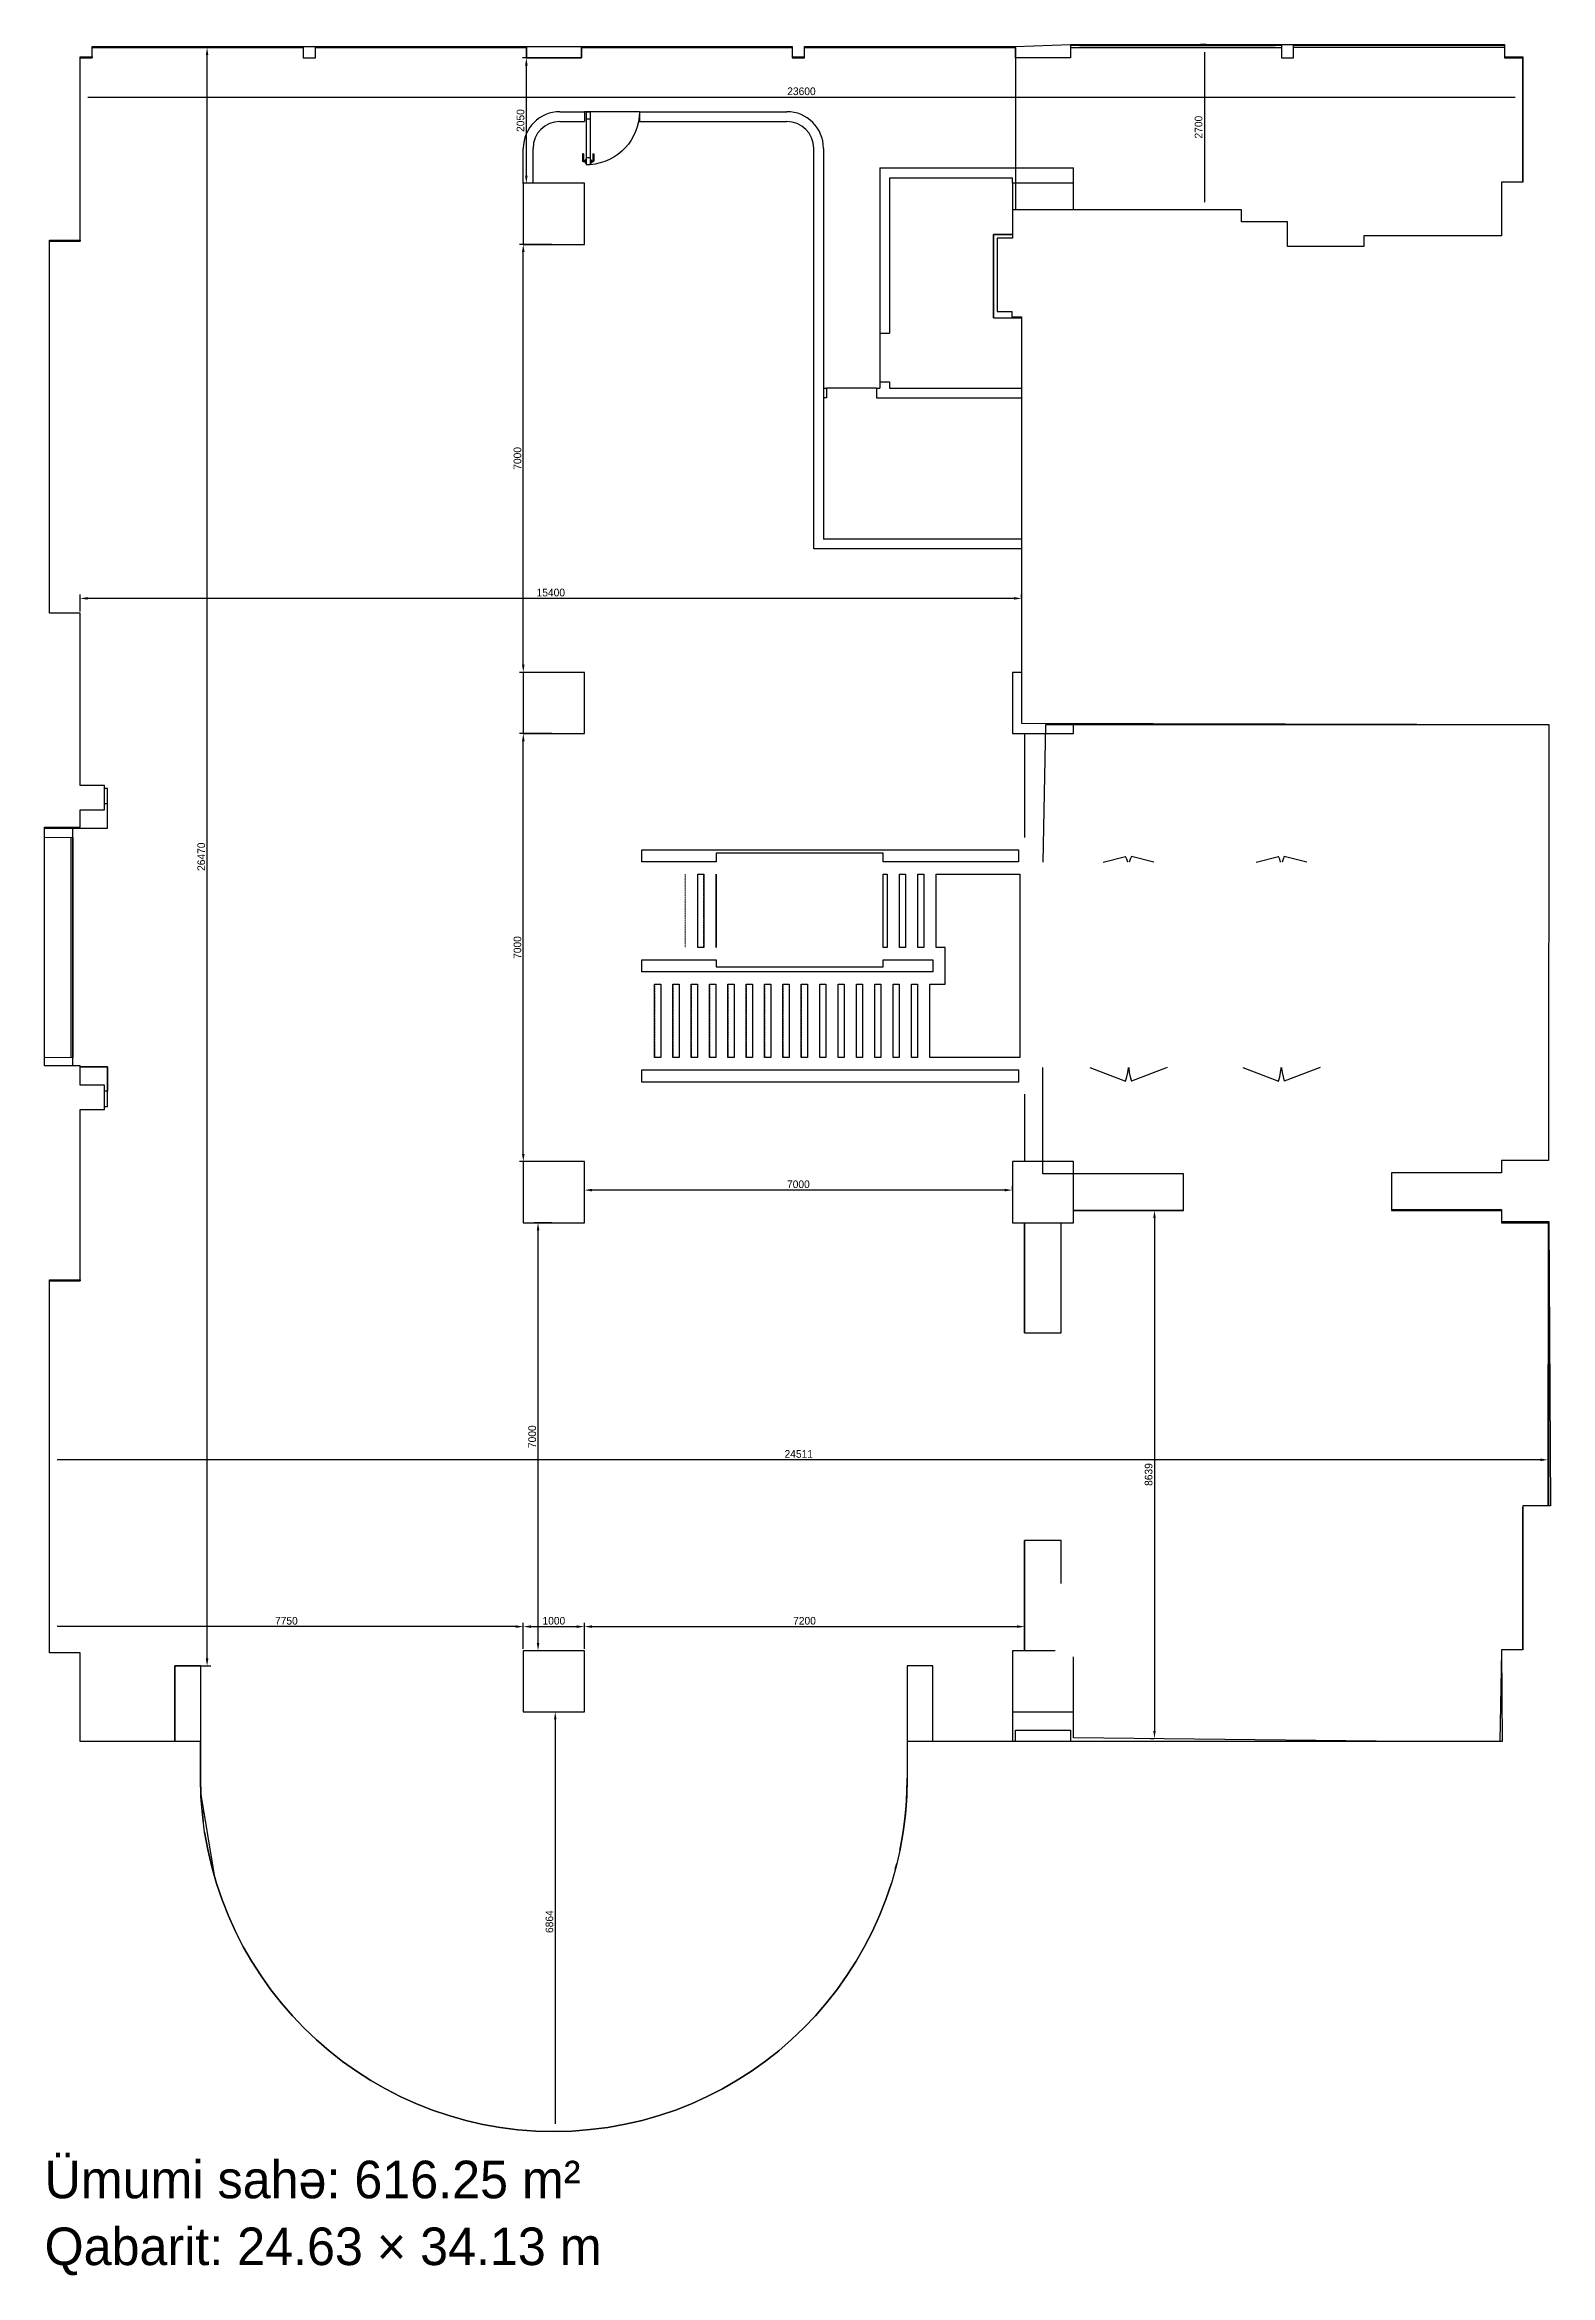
# Model space of a CAD drawing. Header units: millimetres. Extents: x 1343285 to 1367915, y 117144 to 153627.
import ezdxf

# ---------------------------------------------------------------- set-up
doc = ezdxf.new("R2010")
doc.units = ezdxf.units.MM
doc.linetypes.add('HIDDEN2', pattern=[4.7625, 3.175, -1.5875])
doc.layers.add('Beton', color=85, linetype='Continuous', lineweight=5)
for name, color, linetype in [('Divar-esas', 7, 'Continuous'), ('Divar-komek', 7, 'Continuous'), ('Kafel', 7, 'Continuous'), ('OFFICE_BOUNDARY', 3, 'Continuous'), ('Pencere', 7, 'Continuous'), ('Qapi', 7, 'Continuous'), ('sutun1', 7, 'Continuous')]:
    doc.layers.add(name, color=color, linetype=linetype)
doc.layers.add('obl. keramogranit', color=138, linetype='Continuous', lineweight=18, true_color=0x005252)

msp = doc.modelspace()

# ---------------------------------------------------------------- linework, layer by layer
at = {"color": 18, "lineweight": -3, "true_color": 0x000000}
for p, q in [((1344065, 153427), (1344065, 153597)), ((1344065, 153597), (1347515, 153597)), ((1347515, 153597), (1347715, 153597)), ((1347715, 153597), (1351165, 153597)), ((1351165, 153597), (1352065, 153597)), ((1352065, 153597), (1355515, 153597)), ((1355515, 153597), (1355515, 153427)), ((1355715, 153427), (1355715, 153597)), ((1355715, 153597), (1359165, 153597)), ((1359165, 153597), (1360065, 153627)), ((1360065, 153627), (1363515, 153627)), ((1363515, 153627), (1363715, 153627)), ((1363715, 153627), (1367165, 153627)), ((1367165, 153627), (1367165, 153427)), ((1343865, 150427), (1343865, 153427)), ((1343865, 153427), (1344065, 153427)), ((1355515, 153427), (1355715, 153427)), ((1367165, 153427), (1367465, 153427)), ((1367465, 153427), (1367465, 151377)), ((1367465, 151377), (1367115, 151377)), ((1367115, 151377), (1367115, 150497)), ((1360117, 150927), (1359115, 150927)), ((1359115, 150927), (1359115, 150537)), ((1362865, 150927), (1360117, 150927)), ((1362865, 150727), (1362865, 150927)), ((1363615, 150727), (1362865, 150727)), ((1363615, 150327), (1363615, 150727)), ((1343365, 144327), (1343365, 150427)), ((1343365, 150427), (1343865, 150427)), ((1364865, 150327), (1363615, 150327)), ((1367115, 150497), (1364865, 150497)), ((1364865, 150497), (1364865, 150327)), ((1359107, 149177), (1359265, 149177)), ((1359265, 149177), (1359265, 142527)), ((1343865, 144327), (1343365, 144327)), ((1359265, 142527), (1367890, 142507)), ((1367890, 142507), (1367882, 135377)), ((1343285, 136927), (1343285, 140827)), ((1343285, 140827), (1343865, 140827)), ((1343865, 140827), (1343865, 141110)), ((1343869, 136927), (1343285, 136927)), ((1343867, 136610), (1343869, 136927)), ((1343865, 133427), (1343865, 136210)), ((1367882, 135377), (1367115, 135377)), ((1367115, 135377), (1367115, 135177)), ((1367115, 135177), (1365315, 135177)), ((1365315, 135177), (1365315, 134577)), ((1365315, 134577), (1367115, 134577)), ((1367115, 134577), (1367115, 134377)), ((1367115, 134377), (1367888, 134377)), ((1367888, 134377), (1367915, 129727)), ((1343365, 127327), (1343365, 133427)), ((1343365, 133427), (1343865, 133427)), ((1367915, 129727), (1367465, 129727)), ((1367465, 129727), (1367465, 127377)), ((1343865, 127327), (1343365, 127327)), ((1343865, 125877), (1343865, 127327)), ((1367465, 127377), (1367115, 127377)), ((1367115, 127377), (1367126, 125877)), ((1345835, 125877), (1343865, 125877)), ((1345835, 125272), (1345835, 125877)), ((1357815, 125877), (1357395, 125877)), ((1357395, 125877), (1357395, 125277)), ((1367126, 125877), (1357815, 125877))]:
    msp.add_line(p, q, dxfattribs=at)
at = {"color": 0, "lineweight": -2}
for p, q in [((1362285, 153627), (1362193, 153627)), ((1367465, 152828), (1367465, 152705))]:
    msp.add_line(p, q, dxfattribs=at)
at = {"color": 0, "lineweight": -2, "transparency": 16777216}
for p, q in [((1345446, 153580), (1346006, 153580)), ((1345943, 127235), (1345943, 153455)), ((1351584, 153410), (1351103, 153410)), ((1351165, 151485), (1351165, 153285)), ((1362256, 153502), (1362256, 151052)), ((1343990, 152768), (1367340, 152768)), ((1351545, 151360), (1351103, 151360)), ((1351584, 150360), (1351053, 150360)), ((1351115, 143485), (1351115, 150235)), ((1343865, 144358), (1343865, 144632)), ((1359140, 144570), (1343990, 144570)), ((1359265, 144583), (1359265, 144632)), ((1351584, 143360), (1351053, 143360)), ((1351584, 142360), (1351053, 142360)), ((1351115, 135485), (1351115, 142235)), ((1351584, 135360), (1351053, 135360)), ((1352115, 134892), (1352115, 134956)), ((1358990, 134893), (1352240, 134893)), ((1359115, 134892), (1359115, 134956)), ((1351584, 134360), (1351294, 134360)), ((1361524, 134560), (1361377, 134560)), ((1361439, 134435), (1361439, 126046)), ((1351357, 127485), (1351357, 134235)), ((1367876, 130624), (1367876, 130419)), ((1367751, 130482), (1343490, 130482)), ((1350990, 127754), (1343490, 127754)), ((1351115, 127392), (1351115, 127817)), ((1351115, 127392), (1351115, 127817)), ((1351240, 127754), (1351990, 127754)), ((1352115, 127392), (1352115, 127817)), ((1352115, 127392), (1352115, 127817)), ((1352240, 127754), (1359190, 127754)), ((1359315, 127392), (1359315, 127817)), ((1351584, 127360), (1351294, 127360)), ((1345446, 127110), (1346006, 127110)), ((1351638, 126235), (1351638, 119622)), ((1351646, 126360), (1351700, 126360)), ((1361431, 125921), (1361377, 125921))]:
    msp.add_line(p, q, dxfattribs=at)
for points in [[(1345835, 125272), (1345843, 124975)], [(1357388, 124979), (1357395, 125277)], [(1357366, 124686), (1357388, 124979)], [(1357329, 124397), (1357366, 124686)], [(1345903, 124392), (1345954, 124108)], [(1345954, 124108), (1346018, 123828)], [(1357278, 124112), (1357329, 124397)], [(1346018, 123828), (1346096, 123554)], [(1346096, 123554), (1346187, 123286)], [(1357045, 123290), (1357136, 123558)], [(1346187, 123286), (1346291, 123023)], [(1346291, 123023), (1346407, 122767)], [(1356826, 122772), (1356941, 123028)], [(1356941, 123028), (1357045, 123290)], [(1346407, 122767), (1346535, 122518)], [(1356698, 122522), (1356826, 122772)], [(1346535, 122518), (1346674, 122276)], [(1346674, 122276), (1346825, 122042)], [(1356409, 122046), (1356559, 122280)], [(1356559, 122280), (1356698, 122522)], [(1346825, 122042), (1346986, 121816)], [(1356248, 121819), (1356409, 122046)], [(1346986, 121816), (1347158, 121597)], [(1347158, 121597), (1347339, 121388)], [(1355895, 121391), (1356076, 121601)], [(1356076, 121601), (1356248, 121819)], [(1347339, 121388), (1347531, 121187)], [(1347531, 121187), (1347732, 120996)], [(1355503, 120999), (1355703, 121191)], [(1355703, 121191), (1355895, 121391)], [(1347732, 120996), (1347941, 120815)], [(1347941, 120815), (1348160, 120643)], [(1355075, 120646), (1355293, 120817)], [(1355293, 120817), (1355503, 120999)], [(1348160, 120643), (1348386, 120482)], [(1348386, 120482), (1348621, 120332)], [(1354614, 120334), (1354848, 120485)], [(1354848, 120485), (1355075, 120646)], [(1348621, 120332), (1348863, 120193)], [(1348863, 120193), (1349112, 120065)], [(1349112, 120065), (1349368, 119950)], [(1353867, 119952), (1354123, 120067)], [(1354123, 120067), (1354372, 120195)], [(1354372, 120195), (1354614, 120334)], [(1349368, 119950), (1349631, 119847), (1349899, 119756)], [(1349899, 119756), (1350173, 119678)], [(1350173, 119678), (1350453, 119614)], [(1352782, 119615), (1353062, 119679)], [(1353062, 119679), (1353336, 119757)], [(1353336, 119757), (1353604, 119848)], [(1353604, 119848), (1353867, 119952)], [(1350453, 119614), (1350738, 119563)], [(1350738, 119563), (1351027, 119526)], [(1351027, 119526), (1351320, 119504)], [(1351320, 119504), (1351618, 119497)], [(1351618, 119497), (1351915, 119504)], [(1351915, 119504), (1352208, 119527)], [(1352208, 119527), (1352498, 119564)], [(1352498, 119564), (1352782, 119615)]]:
    msp.add_lwpolyline(points)
at = {"color": 0, "transparency": 16777216}
for points in [[(1345922, 153455), (1345964, 153455), (1345943, 153580)], [(1351144, 153285), (1351186, 153285), (1351165, 153410)], [(1351144, 151485), (1351186, 151485), (1351165, 151360)], [(1351094, 150235), (1351136, 150235), (1351115, 150360)], [(1343990, 144591), (1343990, 144549), (1343865, 144570)], [(1359140, 144591), (1359140, 144549), (1359265, 144570)], [(1351094, 143485), (1351136, 143485), (1351115, 143360)], [(1351094, 142235), (1351136, 142235), (1351115, 142360)], [(1351094, 135485), (1351136, 135485), (1351115, 135360)], [(1352240, 134914), (1352240, 134872), (1352115, 134893)], [(1358990, 134914), (1358990, 134872), (1359115, 134893)], [(1351336, 134235), (1351377, 134235), (1351357, 134360)], [(1361419, 134435), (1361460, 134435), (1361439, 134560)], [(1367751, 130503), (1367751, 130461), (1367876, 130482)], [(1350990, 127775), (1350990, 127733), (1351115, 127754)], [(1351240, 127775), (1351240, 127733), (1351115, 127754)], [(1351990, 127775), (1351990, 127733), (1352115, 127754)], [(1352240, 127775), (1352240, 127733), (1352115, 127754)], [(1359190, 127775), (1359190, 127733), (1359315, 127754)], [(1351336, 127485), (1351377, 127485), (1351357, 127360)], [(1345922, 127235), (1345964, 127235), (1345943, 127110)], [(1351617, 126235), (1351659, 126235), (1351638, 126360)], [(1361419, 126046), (1361460, 126046), (1361439, 125921)]]:
    msp.add_solid(points, dxfattribs=at)
at = {"layer": 'Beton', "linetype": 'HIDDEN2'}
for p, q in [((1353765, 138860), (1353765, 140060)), ((1354065, 138860), (1354065, 140060)), ((1357065, 138860), (1357065, 140060)), ((1357365, 138860), (1357365, 140060)), ((1357665, 138860), (1357665, 140060)), ((1353265, 138260), (1353265, 137060)), ((1353565, 138260), (1353565, 137060)), ((1353865, 138260), (1353865, 137060)), ((1354165, 138260), (1354165, 137060)), ((1354465, 138260), (1354465, 137060)), ((1354765, 138260), (1354765, 137060)), ((1355065, 138260), (1355065, 137060)), ((1355365, 138260), (1355365, 137060)), ((1355665, 138260), (1355665, 137060)), ((1355965, 138260), (1355965, 137060)), ((1356265, 138260), (1356265, 137060)), ((1356565, 138260), (1356565, 137060)), ((1356865, 138260), (1356865, 137060)), ((1357165, 138260), (1357165, 137060)), ((1357465, 138260), (1357465, 137060)), ((1357765, 138260), (1357765, 137060))]:
    msp.add_line(p, q, dxfattribs=at)
at = {"layer": 'Divar-esas'}
for p, q in [((1351715, 152530), (1352115, 152530)), ((1353015, 152530), (1355425, 152530)), ((1351115, 151360), (1351115, 151930)), ((1356025, 151930), (1356025, 145540)), ((1356945, 151610), (1360115, 151610)), ((1357105, 151450), (1359115, 151450)), ((1359115, 151360), (1359115, 151450)), ((1360115, 151360), (1360115, 151610)), ((1358805, 149160), (1358805, 150520)), ((1358805, 150520), (1359115, 150520)), ((1358805, 149160), (1359265, 149160)), ((1359265, 145380), (1355865, 145380)), ((1359265, 145540), (1356025, 145540))]:
    msp.add_line(p, q, dxfattribs=at)
for points in [[(1352115, 152530), (1352115, 152370)], [(1353015, 152530), (1353015, 152370)], [(1351715, 152370), (1352115, 152370)], [(1353015, 152370), (1355425, 152370)], [(1351275, 151360), (1351275, 151930)], [(1355865, 145380), (1355865, 151930)], [(1356945, 151610), (1356945, 151450)], [(1356945, 151450), (1356945, 148910)], [(1357105, 151450), (1357105, 148910)], [(1356945, 148910), (1357105, 148910)], [(1356025, 148010), (1356075, 148010), (1356075, 147850), (1356025, 147850)], [(1356895, 148010), (1356945, 148010)], [(1356895, 148010), (1356895, 147850)], [(1356895, 147850), (1359265, 147850)], [(1356945, 148110), (1356945, 148010)], [(1356945, 148110), (1357105, 148110)], [(1357105, 148110), (1357105, 148010)], [(1357105, 148010), (1359265, 148010)]]:
    msp.add_lwpolyline(points, dxfattribs=at)
for centre, radius, start, end in [((1351715, 151930), 600, 90, 180), ((1355425, 151930), 600, 0, 90), ((1351715, 151930), 440, 90, 180), ((1355425, 151930), 440, 0, 90)]:
    msp.add_arc(centre, radius, start, end, dxfattribs=at)
at = {"layer": 'Divar-komek'}
for p, q in [((1359265, 144160), (1359265, 143560)), ((1367890, 129727), (1367890, 134074))]:
    msp.add_line(p, q, dxfattribs=at)
at = {"layer": 'Kafel', "linetype": 'ByBlock'}
for p, q in [((1353015, 152530), (1352115, 152530)), ((1356945, 148930), (1356945, 148110)), ((1356895, 148010), (1356075, 148010))]:
    msp.add_line(p, q, dxfattribs=at)
at = {"layer": 'obl. keramogranit'}
for p, q in [((1360215, 153610), (1360065, 153610)), ((1360215, 153610), (1360215, 153627)), ((1363415, 153610), (1363415, 153627)), ((1363515, 153610), (1363415, 153610)), ((1363715, 153610), (1363815, 153610)), ((1363815, 153610), (1363815, 153627)), ((1367015, 153610), (1367015, 153627)), ((1367165, 153610), (1367015, 153610)), ((1343285, 140660), (1343745, 140660)), ((1343745, 140660), (1343745, 140810)), ((1343285, 137060), (1343745, 137060)), ((1343745, 137060), (1343745, 136927))]:
    msp.add_line(p, q, dxfattribs=at)
at = {"layer": 'OFFICE_BOUNDARY'}
for points in [[(1364865, 150497), (1364865, 150327), (1363615, 150327), (1363615, 150727), (1362865, 150727), (1362865, 150927), (1360117, 150927), (1359115, 150927), (1359115, 150537), (1359115, 150460), (1358865, 150460), (1358865, 149260), (1359107, 149260), (1359107, 149177), (1359265, 149177), (1359265, 142527), (1367890, 142507), (1367882, 135377), (1367115, 135377), (1367115, 135177), (1365315, 135177), (1365315, 134577), (1367115, 134577), (1367115, 134377), (1367888, 134377), (1367915, 129727), (1367465, 129727), (1367465, 127377), (1367115, 127377), (1367126, 125877), (1357815, 125877), (1357395, 125877), (1357395, 125277), (1357388, 124979), (1357366, 124686), (1357329, 124397), (1357278, 124112), (1357213, 123833), (1357136, 123558), (1357045, 123290), (1356941, 123028), (1356826, 122772), (1356698, 122522), (1356559, 122280), (1356409, 122046), (1356248, 121819), (1356076, 121601), (1355895, 121391), (1355703, 121191), (1355503, 120999), (1355293, 120817), (1355075, 120646), (1354848, 120485), (1354614, 120334), (1354372, 120195), (1354123, 120067), (1353867, 119952), (1353604, 119848), (1353336, 119757), (1353062, 119679), (1352782, 119615), (1352498, 119564), (1352208, 119527), (1351915, 119504), (1351618, 119497), (1351320, 119504), (1351027, 119526), (1350738, 119563), (1350453, 119614), (1350173, 119678), (1349899, 119756), (1349631, 119847), (1349368, 119950), (1349112, 120065), (1348863, 120193), (1348621, 120332), (1348386, 120482), (1348160, 120643), (1347941, 120815), (1347732, 120996), (1347531, 121187), (1347339, 121388), (1347158, 121597), (1346986, 121816), (1346825, 122042), (1346674, 122276), (1346535, 122518), (1346407, 122767), (1346291, 123023), (1346187, 123286), (1346096, 123554), (1346018, 123828), (1345954, 124108), (1345903, 124392), (1345866, 124681), (1345843, 124975), (1345835, 125272), (1345835, 125877), (1343865, 125877), (1343865, 127327), (1343365, 127327), (1343365, 133427), (1343865, 133427), (1343865, 136210), (1344265, 136210), (1344265, 136610), (1343867, 136610), (1343869, 136927), (1343285, 136927), (1343285, 140827), (1343865, 140827), (1343865, 141110), (1344265, 141110), (1344265, 141510), (1343865, 141510), (1343865, 144327), (1343365, 144327), (1343365, 150427), (1343865, 150427), (1343865, 153427), (1344065, 153427), (1344065, 153597), (1347515, 153597), (1347515, 153597), (1347715, 153597), (1347715, 153597), (1351165, 153597), (1352065, 153597), (1355515, 153597), (1355515, 153427), (1355715, 153427), (1355715, 153597), (1359165, 153597), (1360065, 153627), (1363515, 153627), (1363515, 153627), (1363715, 153627), (1363715, 153627), (1367165, 153627), (1367165, 153427), (1367465, 153427), (1367465, 151377), (1367115, 151377), (1367115, 150497), (1364865, 150497)], [(1357000, 140260), (1357000, 140402), (1356897, 140402), (1354373, 140402), (1354271, 140402), (1354271, 140260), (1354268, 140260), (1354068, 140260), (1353968, 140260), (1353768, 140260), (1353055, 140260), (1353055, 140460), (1359215, 140460), (1359215, 140260), (1357868, 140260), (1357668, 140260), (1357568, 140260), (1357368, 140260), (1357268, 140260), (1357068, 140260), (1357000, 140260)], [(1353968, 138860), (1353968, 140060), (1354068, 140060), (1354068, 138860), (1353968, 138860)], [(1354268, 138860), (1354268, 140060), (1354271, 140060), (1354271, 138860), (1354268, 138860)], [(1357000, 138860), (1357000, 140060), (1357068, 140060), (1357068, 138860), (1357000, 138860)], [(1357268, 138860), (1357268, 140060), (1357368, 140060), (1357368, 138860), (1357268, 138860)], [(1357568, 138860), (1357568, 140060), (1357668, 140060), (1357668, 138860), (1357568, 138860)], [(1357868, 138860), (1357868, 140060), (1359215, 140060), (1359235, 140060), (1359235, 137060), (1359215, 137060), (1357763, 137060), (1357763, 138260), (1357815, 138260), (1358015, 138260), (1358015, 138460), (1358015, 138660), (1358015, 138860), (1357868, 138860)], [(1353863, 138460), (1353663, 138460), (1353563, 138460), (1353363, 138460), (1353263, 138460), (1353063, 138460), (1353055, 138460), (1353055, 138660), (1353768, 138660), (1353968, 138660), (1354068, 138660), (1354268, 138660), (1354271, 138660), (1354271, 138543), (1354373, 138543), (1356897, 138543), (1357000, 138543), (1357000, 138660), (1357068, 138660), (1357268, 138660), (1357368, 138660), (1357568, 138660), (1357668, 138660), (1357815, 138660), (1357815, 138460), (1357763, 138460), (1357563, 138460), (1357463, 138460), (1357263, 138460), (1357163, 138460), (1356963, 138460), (1356863, 138460), (1356663, 138460), (1356563, 138460), (1356363, 138460), (1356263, 138460), (1356063, 138460), (1355963, 138460), (1355763, 138460), (1355663, 138460), (1355463, 138460), (1355363, 138460), (1355163, 138460), (1355063, 138460), (1354863, 138460), (1354763, 138460), (1354563, 138460), (1354463, 138460), (1354263, 138460), (1354163, 138460), (1353963, 138460), (1353863, 138460)], [(1353263, 137060), (1353263, 138260), (1353363, 138260), (1353363, 137060), (1353263, 137060)], [(1353663, 137060), (1353563, 137060), (1353563, 138260), (1353663, 138260), (1353663, 137060)], [(1353963, 137060), (1353863, 137060), (1353863, 138260), (1353963, 138260), (1353963, 137060)], [(1354263, 137060), (1354163, 137060), (1354163, 138260), (1354263, 138260), (1354263, 137060)], [(1354563, 137060), (1354463, 137060), (1354463, 138260), (1354563, 138260), (1354563, 137060)], [(1354863, 137060), (1354763, 137060), (1354763, 138260), (1354863, 138260), (1354863, 137060)], [(1355063, 137060), (1355063, 138260), (1355163, 138260), (1355163, 137060), (1355063, 137060)], [(1355363, 137060), (1355363, 138260), (1355463, 138260), (1355463, 137060), (1355363, 137060)], [(1355663, 137060), (1355663, 138260), (1355763, 138260), (1355763, 137060), (1355663, 137060)], [(1356063, 137060), (1355963, 137060), (1355963, 138260), (1356063, 138260), (1356063, 137060)], [(1356363, 137060), (1356263, 137060), (1356263, 138260), (1356363, 138260), (1356363, 137060)], [(1356563, 137060), (1356563, 138260), (1356663, 138260), (1356663, 137060), (1356563, 137060)], [(1356863, 137060), (1356863, 138260), (1356963, 138260), (1356963, 137060), (1356863, 137060)], [(1357163, 137060), (1357163, 138260), (1357263, 138260), (1357263, 137060), (1357163, 137060)], [(1357563, 137060), (1357463, 137060), (1357463, 138260), (1357563, 138260), (1357563, 137060)], [(1357463, 136860), (1357563, 136860), (1357763, 136860), (1359215, 136860), (1359215, 136660), (1353055, 136660), (1353055, 136860), (1353063, 136860), (1353263, 136860), (1353363, 136860), (1353563, 136860), (1353663, 136860), (1353863, 136860), (1353963, 136860), (1354163, 136860), (1354263, 136860), (1354463, 136860), (1354563, 136860), (1354763, 136860), (1354863, 136860), (1355063, 136860), (1355163, 136860), (1355363, 136860), (1355463, 136860), (1355663, 136860), (1355763, 136860), (1355963, 136860), (1356063, 136860), (1356263, 136860), (1356363, 136860), (1356563, 136860), (1356663, 136860), (1356863, 136860), (1356963, 136860), (1357163, 136860), (1357263, 136860), (1357463, 136860)]]:
    msp.add_lwpolyline(points, close=True, dxfattribs=at)
at = {"layer": 'Pencere'}
for p, q in [((1360215, 153610), (1363415, 153610)), ((1367015, 153610), (1363815, 153610)), ((1344065, 153580), (1347515, 153580)), ((1351165, 153580), (1347715, 153580)), ((1352065, 153580), (1355515, 153580)), ((1359165, 153580), (1355715, 153580)), ((1360065, 153580), (1363515, 153580)), ((1367165, 153580), (1363715, 153580)), ((1343715, 140660), (1343715, 137060)), ((1343745, 140660), (1343745, 137060))]:
    msp.add_line(p, q, dxfattribs=at)
at = {"layer": 'Qapi'}
for p, q in [((1352146, 152530), (1352209, 152530)), ((1352146, 152530), (1352209, 152530)), ((1352146, 152530), (1352146, 151664)), ((1352209, 152530), (1352209, 151664)), ((1352146, 152415), (1352209, 152415)), ((1352146, 151779), (1352209, 151779)), ((1352146, 151664), (1352209, 151664)), ((1352146, 151664), (1352209, 151664)), ((1360602, 140257), (1360968, 140348)), ((1361429, 140257), (1361063, 140348)), ((1363102, 140257), (1363468, 140348)), ((1363929, 140257), (1363563, 140348)), ((1360382, 136897), (1360968, 136673)), ((1361649, 136897), (1361063, 136673)), ((1362882, 136897), (1363468, 136673)), ((1364149, 136897), (1363563, 136673))]:
    msp.add_line(p, q, dxfattribs=at)
at = {"layer": 'Qapi', "linetype": 'Continuous'}
for p, q in [((1352102, 151841), (1352084, 151841)), ((1352084, 151841), (1352084, 151726)), ((1352102, 151841), (1352102, 151726)), ((1352253, 151841), (1352253, 151726)), ((1352253, 151841), (1352271, 151841)), ((1352271, 151841), (1352271, 151726)), ((1352129, 151726), (1352102, 151726)), ((1352129, 151708), (1352102, 151708)), ((1352129, 151708), (1352102, 151708)), ((1352129, 151708), (1352102, 151708)), ((1352146, 151744), (1352129, 151744)), ((1352129, 151744), (1352129, 151690)), ((1352129, 151744), (1352129, 151690)), ((1352146, 151690), (1352129, 151690)), ((1352209, 151744), (1352226, 151744)), ((1352209, 151690), (1352226, 151690)), ((1352226, 151744), (1352226, 151690)), ((1352226, 151744), (1352226, 151690)), ((1352226, 151726), (1352253, 151726)), ((1352226, 151708), (1352253, 151708)), ((1352226, 151708), (1352253, 151708)), ((1352226, 151708), (1352253, 151708))]:
    msp.add_line(p, q, dxfattribs=at)
at = {"layer": 'Qapi'}
for points in [[(1361003, 140257), (1361003, 140257), (1360988, 140304), (1360968, 140348)], [(1361063, 140348), (1361042, 140304), (1361027, 140257), (1361027, 140257)], [(1363503, 140257), (1363503, 140257), (1363488, 140304), (1363468, 140348)], [(1363563, 140348), (1363542, 140304), (1363527, 140257), (1363527, 140257)], [(1360968, 136673), (1360988, 136743), (1361003, 136815), (1361012, 136887), (1361013, 136897)], [(1361018, 136897), (1361018, 136887), (1361027, 136815), (1361042, 136743), (1361063, 136673)], [(1363468, 136673), (1363488, 136743), (1363503, 136815), (1363512, 136887), (1363513, 136897)], [(1363518, 136897), (1363518, 136887), (1363527, 136815), (1363542, 136743), (1363563, 136673)]]:
    msp.add_lwpolyline(points, dxfattribs=at)
at = {"layer": 'Qapi', "extrusion": (0, 0, -1)}
msp.add_arc((-1352146, 152530), 869, -180, -94.1065, dxfattribs=at)
at = {"layer": 'Qapi', "linetype": 'Continuous', "extrusion": (0, 0, -1)}
for centre, start, end in [((-1352102, 151726), -90, 0), ((-1352253, 151726), -180, -90)]:
    msp.add_arc(centre, 17.8, start, end, dxfattribs=at)
at = {"layer": 'sutun1'}
for p, q in [((1347515, 153597), (1347515, 153410)), ((1347715, 153410), (1347715, 153597)), ((1351165, 153410), (1351165, 153597)), ((1352065, 153597), (1352065, 153410)), ((1355515, 153597), (1355515, 153410)), ((1359165, 153410), (1359165, 153597)), ((1360065, 153627), (1360065, 153410)), ((1363515, 153627), (1363515, 153410)), ((1363715, 153410), (1363715, 153627)), ((1367165, 153627), (1367165, 153410)), ((1344065, 153410), (1343865, 153410)), ((1344065, 153427), (1344065, 153410)), ((1347515, 153410), (1347715, 153410)), ((1352065, 153410), (1351165, 153410)), ((1355515, 153410), (1355715, 153410)), ((1355715, 153410), (1355715, 153427)), ((1360065, 153410), (1359165, 153410)), ((1363515, 153410), (1363715, 153410)), ((1367165, 153410), (1367465, 153410)), ((1367465, 151377), (1367465, 153410)), ((1360115, 151360), (1359115, 151360)), ((1359115, 151360), (1359115, 150513)), ((1360115, 150927), (1360115, 151360)), ((1367115, 151360), (1367115, 151360)), ((1367115, 151360), (1367115, 150497)), ((1343865, 150410), (1343365, 150410)), ((1343865, 150427), (1343865, 150410)), ((1359265, 149177), (1359265, 144160)), ((1359265, 144160), (1359265, 144160)), ((1359265, 143560), (1359265, 143560)), ((1359265, 143560), (1359265, 143360)), ((1359265, 143360), (1359115, 143360)), ((1359115, 143360), (1359115, 142360)), ((1359115, 142360), (1360115, 142360)), ((1360115, 142360), (1360115, 142525)), ((1361115, 142510), (1360115, 142510)), ((1361115, 142522), (1361115, 142510)), ((1362315, 142520), (1362315, 142510)), ((1362315, 142510), (1364865, 142510)), ((1364865, 142510), (1364865, 142514)), ((1344315, 141210), (1344265, 141210)), ((1344315, 140810), (1344315, 141210)), ((1343285, 140810), (1344315, 140810)), ((1343869, 136910), (1344315, 136910)), ((1344315, 136910), (1344315, 136510)), ((1344315, 136510), (1344265, 136510)), ((1367115, 135360), (1367115, 135360)), ((1367115, 135360), (1367115, 135177)), ((1361915, 135160), (1360115, 135160)), ((1361915, 135160), (1360115, 135160)), ((1365315, 135160), (1365315, 135160)), ((1365315, 135160), (1365315, 135160)), ((1359315, 132560), (1359315, 134360)), ((1359915, 132560), (1359915, 134360)), ((1361915, 134560), (1360115, 134560)), ((1361915, 134560), (1360115, 134560)), ((1367115, 134560), (1365315, 134560)), ((1367115, 134560), (1365315, 134560)), ((1367115, 134577), (1367115, 134360)), ((1367115, 134360), (1367889, 134360)), ((1343865, 133410), (1343365, 133410)), ((1343865, 133427), (1343865, 133410)), ((1359315, 132560), (1359915, 132560)), ((1367465, 127377), (1367465, 129710)), ((1367465, 129710), (1367465, 129710)), ((1359315, 127360), (1359315, 129160)), ((1359915, 129160), (1359315, 129160)), ((1359915, 128460), (1359915, 129160)), ((1359815, 127360), (1359115, 127360)), ((1359115, 127360), (1359115, 126360)), ((1367116, 127360), (1367115, 127360)), ((1367115, 127360), (1367115, 126360)), ((1345415, 125877), (1345415, 127110)), ((1345415, 127110), (1345835, 127110)), ((1345835, 127110), (1345835, 125877)), ((1357815, 127110), (1357395, 127110)), ((1357395, 127110), (1357395, 125270)), ((1357815, 125877), (1357815, 127110)), ((1360115, 126360), (1360115, 127260)), ((1359115, 126360), (1360115, 126360)), ((1367115, 126360), (1367123, 126360)), ((1359165, 126060), (1360065, 126060)), ((1359165, 125877), (1359165, 126060)), ((1360065, 126060), (1360065, 125877))]:
    msp.add_line(p, q, dxfattribs=at)
at = {"layer": 'sutun1', "color": 22}
for p, q in [((1343865, 153410), (1344065, 153410)), ((1344065, 153580), (1347515, 153580)), ((1344065, 153410), (1344065, 153427)), ((1347515, 153580), (1347515, 153410)), ((1347515, 153410), (1347715, 153410)), ((1347715, 153410), (1347715, 153580)), ((1347715, 153580), (1351165, 153580)), ((1351165, 153580), (1351165, 153410)), ((1351165, 153410), (1352065, 153410)), ((1352065, 153410), (1352065, 153580)), ((1352065, 153580), (1355515, 153580)), ((1355515, 153580), (1355515, 153410)), ((1355515, 153410), (1355715, 153410)), ((1355715, 153580), (1359165, 153580)), ((1355715, 153410), (1355715, 153427)), ((1359165, 153580), (1359165, 150927)), ((1343365, 150410), (1343865, 150410)), ((1343865, 150410), (1343865, 150427)), ((1359115, 150520), (1358805, 150520)), ((1358805, 150520), (1358805, 149160)), ((1358805, 149160), (1359265, 149160)), ((1359265, 149160), (1359265, 143360)), ((1359265, 143360), (1359115, 143360)), ((1359115, 143360), (1359115, 142360)), ((1359115, 142360), (1359315, 142360)), ((1359315, 142360), (1359315, 140660)), ((1359617, 140257), (1359661, 142510)), ((1359661, 142510), (1366356, 142510)), ((1367890, 142507), (1367882, 135377)), ((1344315, 141460), (1344265, 141460)), ((1344315, 140810), (1344315, 141460)), ((1343745, 136927), (1343745, 140810)), ((1343745, 140810), (1344315, 140810)), ((1344315, 136910), (1343869, 136910)), ((1344315, 136260), (1344315, 136910)), ((1359613, 135160), (1359615, 136897)), ((1359315, 136460), (1359315, 135360)), ((1344265, 136260), (1344315, 136260)), ((1359315, 135360), (1359115, 135360)), ((1359115, 135360), (1359115, 134360)), ((1359315, 135360), (1359315, 135360)), ((1367115, 135360), (1367115, 135360)), ((1367115, 135360), (1367115, 135177)), ((1361915, 135160), (1359613, 135160)), ((1359613, 135160), (1359613, 135160)), ((1361915, 134560), (1361915, 135160)), ((1365315, 135160), (1365315, 135160)), ((1365315, 135160), (1365315, 134560)), ((1359115, 134360), (1359315, 134360)), ((1359315, 134360), (1359315, 132560)), ((1359915, 132560), (1359915, 134360)), ((1359915, 134360), (1360115, 134360)), ((1360115, 134360), (1360115, 134560)), ((1360115, 134560), (1361915, 134560)), ((1365315, 134560), (1367115, 134560)), ((1367115, 134560), (1367115, 134360)), ((1367115, 134360), (1367881, 134359)), ((1367881, 134359), (1367875, 129727)), ((1343365, 133410), (1343865, 133410)), ((1343865, 133410), (1343865, 133427)), ((1359315, 132560), (1359915, 132560)), ((1367465, 129710), (1367465, 129710)), ((1367465, 129710), (1367465, 127377)), ((1359915, 129160), (1359315, 129160)), ((1359315, 129160), (1359315, 127360)), ((1359915, 128460), (1359915, 129160)), ((1359315, 127360), (1359115, 127360)), ((1359115, 127360), (1359115, 125877)), ((1367115, 127350), (1367090, 125877)), ((1367116, 127350), (1367115, 127350)), ((1345839, 127110), (1345415, 127110)), ((1345415, 127110), (1345415, 125877)), ((1345839, 125139), (1345839, 127110)), ((1357815, 127110), (1357395, 127110)), ((1357395, 127110), (1357395, 125270)), ((1357815, 125877), (1357815, 127110)), ((1360115, 125935), (1360115, 127260)), ((1365563, 125877), (1360115, 125935)), ((1346067, 123658), (1345841, 125039))]:
    msp.add_line(p, q, dxfattribs=at)
at = {"layer": 'sutun1', "color": 134}
for p, q in [((1364865, 150497), (1364865, 150412)), ((1367115, 150497), (1364865, 150497)), ((1364865, 142514), (1364865, 142510)), ((1364865, 142510), (1367890, 142507)), ((1367890, 142507), (1367882, 135377))]:
    msp.add_line(p, q, dxfattribs=at)
at = {"layer": 'sutun1'}
for points in [[(1351115, 150360), (1352115, 150360), (1352115, 151360), (1351115, 151360)], [(1351115, 142360), (1352115, 142360), (1352115, 143360), (1351115, 143360)], [(1351115, 134360), (1352115, 134360), (1352115, 135360), (1351115, 135360)], [(1359115, 134360), (1360115, 134360), (1360115, 135360), (1359115, 135360)], [(1351115, 126360), (1352115, 126360), (1352115, 127360), (1351115, 127360)]]:
    msp.add_lwpolyline(points, close=True, dxfattribs=at)
for points in [[(1361915, 134560), (1361915, 135160)], [(1365315, 135160), (1365315, 134560)], [(1345837, 125211), (1345848, 124917)], [(1357383, 124910), (1357394, 125237)], [(1345860, 124751), (1345880, 124569)], [(1357348, 124551), (1357371, 124763)], [(1345943, 124167), (1345954, 124105)], [(1357275, 124100), (1357310, 124290)], [(1346010, 123863), (1346028, 123795)], [(1357200, 123785), (1357224, 123879)]]:
    msp.add_lwpolyline(points, dxfattribs=at)

# ---------------------------------------------------------------- texts
for s, p in [('Ümumi sahə: 616.25 m²', (1343285, 118405)), ('Qabarit: 24.63 × 34.13 m', (1343285, 117312))]:
    msp.add_text(s, height=614.34).set_placement(p)
at = {"color": 0, "transparency": 16777216, "char_height": 125, "attachment_point": 5}
for s, insert in [('23600', (1355665, 152863)), ('15400', (1351565, 144665)), ('7000', (1355615, 134988)), ('24511', (1355621, 130577)), ('7750', (1347240, 127849)), ('1000', (1351615, 127849)), ('7200', (1355715, 127849))]:
    msp.add_mtext(s, dxfattribs=dict(at, insert=insert))
at = {"color": 0, "transparency": 16777216, "char_height": 125, "attachment_point": 5, "rotation": 90}
for s, insert in [('2050', (1351070, 152385)), ('2700', (1362161, 152277)), ('7000', (1351020, 146860)), ('26470', (1345848, 140345)), ('7000', (1351020, 138860)), ('7000', (1351261, 130860)), ('8639', (1361344, 130241)), ('6864', (1351543, 122929))]:
    msp.add_mtext(s, dxfattribs=dict(at, insert=insert))

doc.saveas('drawing.dxf')
